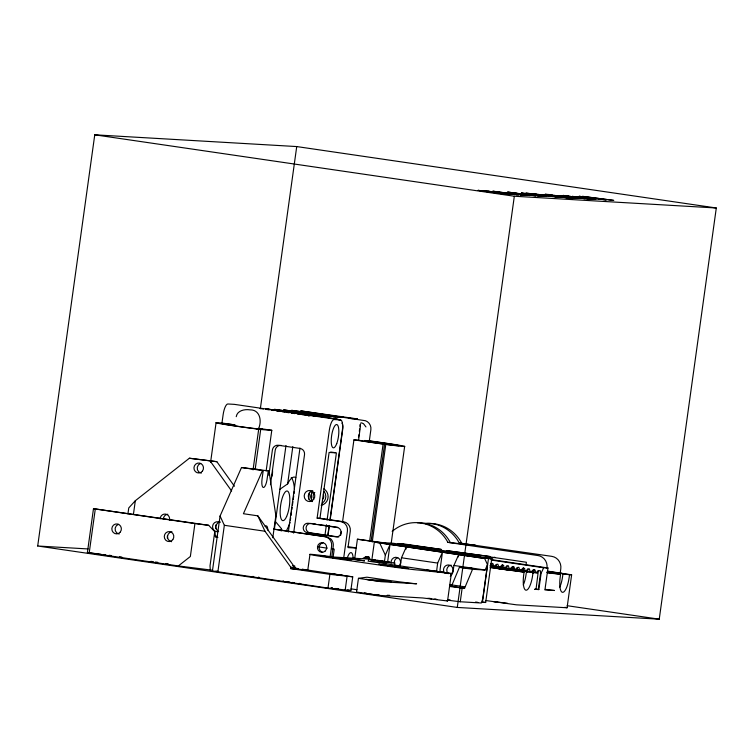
<?xml version="1.0" encoding="UTF-8"?>
<svg xmlns="http://www.w3.org/2000/svg" width="754" height="754" viewBox="0 0 754 754"><rect width="100%" height="100%" fill="white"/><g stroke="black" fill="none" stroke-linecap="round" stroke-linejoin="round"><path stroke-width="1.13" d="M360.299 427.009L358.593 440.147L353.928 439.884L342.457 522.531M384.446 561.787L385.341 555.133L389.988 544.614L387.622 561.975M491.693 566.716L492.108 563.379L493.201 563.964L493.399 566.047A1.357 0.943 -8.8 0 0 494.52 566.207L496.424 564.435L497.876 564.218L498.667 566.819A1.301 0.905 -8.8 0 0 499.742 566.98L502.598 564.916L503.691 565.5L503.889 567.583A1.357 0.943 -8.8 0 0 505.01 567.743L506.914 565.971L508.356 565.754L509.157 568.356A1.301 0.905 -8.8 0 0 510.232 568.507L513.088 566.452L514.181 567.036L514.379 569.119A1.357 0.943 -8.8 0 0 515.5 569.279L517.404 567.508L518.846 567.291L519.647 569.892A1.301 0.905 -8.8 0 0 520.722 570.043L523.578 567.979L524.671 568.573L524.869 570.646A1.357 0.943 -8.8 0 0 525.99 570.816L527.885 569.044L529.336 568.827L530.128 571.419A1.301 0.905 -8.8 0 0 531.212 571.579L534.068 569.515L535.161 570.109L535.349 572.182A1.357 0.943 -8.8 0 0 536.48 572.352L538.375 570.58L540.345 570.769C540.166 576.16 542.918 569.76 543.511 567.715L547.969 567.979L544.925 589.93L554.463 590.486L545.255 589.392M495.991 567.913L496.424 564.435M502.183 568.252L502.598 564.916M506.481 569.449L506.914 565.971M512.673 569.788L513.088 566.452M517.112 569.826L517.404 567.508M523.163 571.325L523.578 567.979M527.602 571.362L527.885 569.044M533.653 572.861L534.068 569.515M541.127 573.106L538.846 589.571L536.056 589.11L538.375 570.58M440.176 571.438A8.586 8.209 -86.7 0 1 440.063 569.647L442.428 552.296L437.659 563.078L436.82 569.459A8.586 8.209 -86.7 0 0 436.934 571.249M490.863 567.083L491.325 563.587L492.108 563.379M501.353 568.62L501.806 565.123M511.843 570.147L512.296 566.659M522.334 571.683L522.786 568.196M532.814 573.219L533.276 569.732M37.7 546.009L94.759 134.815L296.727 146.568L716.3 207.991L659.241 619.185L457.273 607.432L37.7 546.009L88.19 548.95M212.647 570.25L178.349 565.943L87.389 552.55L93.487 508.648L208.66 525.302L214.767 531.645L215.635 537.234L217.915 537.366M89.198 552.889L95.296 508.988L93.487 508.648M127.944 513.766L128.755 507.942L135.324 500.722L189.377 458.234L216.841 461.684L234.437 486.236M133.42 514.435L135.324 500.722M167.454 535.774L167.331 536.669A8.586 8.209 -86.7 0 0 167.445 538.46M208.66 525.302L194.928 523.578L190.357 556.499L178.349 565.943M210.573 462.362L216.078 422.702M253.052 469.874L258.697 429.177A26.324 0.641 7.9 0 1 227.538 424.898A26.324 0.641 7.9 0 1 217.105 422.721L221.968 423.003L223.118 414.775A11.084 3.242 -81.7 0 1 227.887 403.984L234.371 404.361L340.563 419.912A11.084 3.242 -81.7 0 1 342.288 431.071L329.913 520.279M214.767 531.645L210.017 565.905L210.309 570.109M272.788 537.781L275.87 515.623L268.98 470.958L241.506 467.518L220.055 516.056L212.44 570.929L327.99 588.063L350.836 590.542L352.74 576.829L303.523 569.411L302.005 569.317L307.368 570.269L291.76 568.393M217.868 571.937L224.343 525.293L220.055 516.056M260.356 408.668L296.727 146.568M266.134 471.043L271.789 430.298L266.925 430.016A26.324 0.641 7.9 0 1 260.714 429.412L256.973 428.79A20.782 0.509 7.9 0 0 258.679 428.376C262.006 420.845 259.989 409.611 249.951 409.856C244.711 409.017 237.227 410.459 236.228 416.689M255.229 468.941L260.714 429.412M241.506 467.518L263.212 470.628L262.072 478.856A8.586 2.507 -81.7 0 0 263.278 487.489A8.586 2.507 -81.7 0 0 266.963 480.044L268.245 470.92L268.98 470.958M268.886 475.35L272.401 449.987A5.542 5.297 -86.7 0 1 278.405 445.265L300.045 448.432A5.542 5.297 -86.7 0 1 304.522 454.681L293.645 533.106M270.441 484.747L275.238 450.147A5.542 5.297 -86.7 0 1 281.251 445.425M274.324 529.544L285.992 445.473M281.119 530.967L281.44 528.648L275.436 521.523M279.913 489.261L287.651 483.87L292.825 446.613M288.32 532.079L299.979 448.083M290.365 520.072L290.686 517.772M291.006 515.463L291.487 512.004M291.798 509.704L292.118 507.395M292.439 505.095L292.92 501.636M293.24 499.336L293.721 495.878M294.041 493.568L294.362 491.269M352.74 576.829L329.894 574.341L290.563 568.582L290.761 567.215L264.984 531.24L257.83 515.84L243.419 513.728L262.486 470.581L263.212 470.628M294.484 568.346L294.805 566.056L292.627 565.651M290.563 568.582L294.635 568.818L294.823 567.451L257.83 515.84M308.584 499.101L309.545 492.183M307.736 570.429L309.96 554.426M343.617 558.526L347.443 530.957A8.313 7.945 -86.7 0 0 340.723 521.579L317.123 518.121L329.309 430.317A11.084 3.242 -81.7 0 1 334.079 419.535L340.563 419.912M317.123 518.121L319.96 518.29L329.102 452.438L336.407 452.862L327.076 520.1M324.983 535.17L326.425 524.737M327.82 535.34L329.102 526.075M327.933 535.858L329.375 525.444M330.177 519.647L342.872 428.168A8.313 7.945 -86.7 0 0 342.043 423.117M330.177 556.49L331.619 546.075A8.313 7.945 -86.7 0 0 324.899 536.688L273.627 529.185M331.845 556.273L333.24 546.169A8.313 7.945 -86.7 0 0 330.676 538.799L326.114 536.763L273.674 529.091M327.99 588.063L329.894 574.341M332.995 557.96L334.22 549.176L331.911 548.837M340.676 535.331L341.166 531.843M358.518 437.15L358.838 434.813M359.328 431.316L359.649 428.979M359.969 426.651L360.299 424.313L360.308 426.029M345.162 590.212L347.066 576.499M371.175 540.627L384.568 444.134A20.782 0.509 7.9 0 0 396.547 445.048A20.782 0.509 7.9 0 0 364.672 440.506L369.337 440.779L370.864 429.799A8.313 7.945 -86.7 0 0 365.436 420.723L300.667 410.873L357.5 418.922L349.762 418.47M354.682 558.855L357.405 539.214L382.938 542.663L393.079 543.257L479.61 555.924L469.469 555.33L491.749 558.591L485.661 602.493L482.419 602.305L488.507 558.403L491.749 558.591M358.452 578.337L380.987 581.664L416.623 583.784A26.324 0.641 7.9 0 1 384.012 579.685L366.944 577.187L358.452 578.337L356.548 592.06L379.083 595.387L422.834 597.979L447.546 600.976L451.354 573.53L368.037 561.136L395.134 563.125L377.16 560.231M369.714 540.58L383.107 444.078L381.892 443.776A20.782 0.509 7.9 0 1 358.593 440.147M368.433 560.392L368.923 556.904M372.231 542.098L385.784 444.436L384.568 444.134M371.92 559.44L374.333 542.107L484.643 558.469L487.499 564.633L482.749 598.893L481.306 602.993L460.26 601.767L447.678 600.193M385.539 564.435L385.859 562.154M391.26 542.871L404.653 446.368M405.925 549.223L406.246 546.999L401.477 557.781L400.713 563.266A8.586 8.209 -86.7 0 1 399.95 565.839M458.366 556.895L458.686 554.671L453.917 565.462L453.154 570.948A8.586 8.209 -86.7 0 1 450.279 576.329M471.985 568.101L459.403 567.366L451.467 586.273L464.605 588.195L472.541 569.289L485.114 570.024L487.499 564.633M457.273 607.432L514.332 196.238L716.3 207.991M460.26 601.767L462.164 588.054L464.605 588.195M489.431 558.827L489.751 556.509L446.453 550.637L489.751 556.509M490.731 567.376L524.087 572.116L523.71 574.859A15.24 4.458 -81.7 0 0 526.075 590.212A15.24 4.458 -81.7 0 0 532.635 575.377L533.012 572.635L537.357 572.842L490.006 565.717M526.075 564.576L526.396 562.248L486.914 556.471M490.166 566.226L528.026 571.768L526.462 571.683L526.075 574.425A15.24 4.458 -81.7 0 1 523.285 585.019M560.147 573.474L560.788 568.874A11.084 10.594 -86.7 0 0 551.824 556.358L459.252 543.021A38.793 37.087 -86.7 0 0 422.881 523.53M546.744 572.352L560.599 574.246L560.222 576.989A15.24 4.458 -81.7 0 0 562.588 592.342A15.24 4.458 -81.7 0 0 569.147 577.507L569.524 574.765L571.636 574.84L567.065 607.771L516.377 604.821L485.519 600.495M547.329 571.372L564.539 573.898L562.965 573.803L562.588 576.546A15.24 4.458 -81.7 0 1 559.798 587.14M538.271 589.487L540.618 572.955M360.535 423.173L361.59 422.853L363.56 423.748L365.944 426.934M490.647 564.115L491.325 563.587M365.586 556.886L363.126 558.252L366.369 558.441L368.838 557.074L365.586 556.886L368.348 557.281L370.337 559.308M516.792 194.777L494.869 191.884L514.548 194.447M389.686 595.358L387.217 595.255M574.322 197.388C571.928 197.444 586.603 199.141 576.819 197.671M451.354 573.53L418.527 570.062A26.324 0.641 7.9 0 1 385.916 565.971L328.226 557.526A26.324 0.641 7.9 0 1 310.026 554.303A26.324 0.641 7.9 0 1 333.928 557.046L367.405 559.044L389.639 562.296L370.619 559.722L375.888 560.203M535.076 589.308L534.586 589.326L538.846 589.571M547.555 194.372L551.966 194.928L551.004 194.871M525.745 193.693L526.509 193.74M546.876 194.928L545.962 194.881L572.126 198.622L571.183 198.575M554.369 195.371L573.332 198.057L545.208 194.23L570.966 197.925M567.394 196.115L568.158 196.163M529.939 194.155L530.835 194.212M571.589 196.577L572.484 196.634M585.745 197.407L586.706 197.463L579.1 196.276L606.31 199.98L582.079 196.69L584.765 197.171M502.852 193.957L503.851 194.014L478.045 190.328L502.72 193.608L483.927 190.668L485.397 190.753L510.213 194.391L492.079 191.818M521.052 195.013L522.249 195.088L492.796 191.186L518.516 194.871L510.175 193.58M349.111 418.319L353.108 418.545M189.377 458.234L216.841 461.684M252.731 469.092L257.755 469.384M392.174 531.381A38.793 37.087 -86.7 0 1 447.895 542.362L475.972 545.472L459.252 543.021M355.888 548.045L347.999 547.583L350.28 531.127A8.313 7.945 -86.7 0 0 343.56 521.74L319.96 518.29M498.149 568.648L509.855 570.25L508.639 570.175M514.379 569.59L513.163 569.515L524.869 571.127L523.644 571.051M549.666 571.645L550.891 571.711M560.156 573.181L561.372 573.247M524.087 572.116L490.081 567.574M560.599 574.246L547.536 572.927M290.761 567.215L294.823 567.451M215.88 571.127L218.17 571.268M366.708 593.275L364.229 593.172L366.51 593.568M374.465 594.51L379.102 594.783M497.056 601.777L493.578 601.569L507.546 603.304M513.276 192.939L512.682 192.93L514.888 193.335L510.873 192.826L529.902 195.531L515.83 193.401L516.481 193.41M450.242 586.131L452.089 586.282M448.338 599.854L450.119 599.873M436.83 599.524L433.927 599.194M258.424 577.178L259.018 577.244M332.269 587.884L331.072 587.79L332.363 588.063M299.018 583.379L300.884 583.605M535.331 589.015L536.056 589.11M372.259 594.341L368.489 593.86M429.196 598.346L430.977 598.563M562.88 197.275L567.489 197.737L547.743 194.956L549.28 195.286M491.099 559.581L547.969 567.979M449.582 586.471L462.164 588.054M87.389 552.55L101.121 554.275M103.411 554.567L105.701 554.85M109.132 555.283L111.422 555.575M555.528 196.7L561.41 197.397L555.019 196.719M522.041 193.844L518.837 193.524L532.993 195.512L507.527 192.034L535.868 195.917L523.823 194.004M519.911 194.673L526.311 195.352L506.424 192.553L519.704 194.23L515.604 193.985L518.196 194.353M585.801 198.5L592.314 199.16L572.277 196.37L589.581 198.82L575.038 196.766L576.179 197.001M535.453 194.089L529.723 193.59L541.023 194.975L537.828 194.419M338.065 588.883L335.03 588.469M491.928 566.103L500.383 567.423L491.768 566.367M536.575 194.24L525.792 193.109L552.786 196.615M482.89 190.951L507.056 194.202L488.319 191.262M294.71 568.271L298.282 568.639L294.908 568.148M553.304 196.398L550.712 196.031L554.812 196.266L541.532 194.589L556.989 197.105L536.528 194.146M292.156 582.446L294.446 582.776M583.398 198.311L563.106 195.427L588.092 198.915L576.084 197.096M94.759 134.815L514.332 196.238M341.289 417.348L291.581 410.346L339.611 417.377M331.223 416.585L283.532 409.874L328.98 416.528M333.504 416.924L335.794 417.254M325.313 416.528L274.447 409.347L319.046 415.878M321.336 416.217L323.626 416.547M313.749 415.831L265.974 408.838L336.152 418.79A8.313 7.945 -86.7 0 1 339.931 420.468M259.979 408.489L263.476 408.998M265.804 409.347L269.301 409.856M271.628 410.195L273.966 410.534M276.294 410.873L279.791 411.392M282.119 411.731L284.447 412.07M286.784 412.41L289.112 412.758M291.44 413.098L294.937 413.607M297.274 413.946L299.602 414.285M301.93 414.634L305.427 415.143M307.755 415.482L310.092 415.822M369.337 440.779L386.387 443.267A26.324 0.641 7.9 0 1 404.747 446.443A26.324 0.641 7.9 0 1 385.784 444.436M353.928 439.884L370.968 442.372A26.324 0.641 7.9 0 0 383.107 444.078M221.968 423.003L235.078 424.926A20.782 0.509 7.9 0 0 224.07 424.125A20.782 0.509 7.9 0 0 254.965 428.564L258.697 429.177M258.679 428.376L271.789 430.298M330.704 452.023L335.266 452.692M447.895 542.362L538.026 555.557A11.084 10.594 -86.7 0 1 546.999 568.064M312.373 523.615L315.832 524.124M318.141 524.464L337.754 527.329M357.405 539.214L488.507 558.403M338.772 536.999L309.922 532.776A4.713 4.505 -86.7 0 1 306.115 527.461A4.713 4.505 -86.7 0 1 311.223 523.446M374.333 542.107L484.643 558.469M491.325 560.081L543.511 567.715M547.592 571.127L571.636 574.84M562.965 573.803L569.524 574.765M224.343 525.293L264.984 531.24M526.462 571.683L533.012 572.635M95.296 508.988L194.928 523.578M348.028 546.697L355.897 547.847M401.477 557.781L437.659 563.078M453.917 565.462L485.114 570.024M459.403 567.366L472.541 569.289M318.065 546.81L327.293 548.167M215.069 536.037L217.256 536.358M449.959 584.473L452.23 584.812M451.655 584.897L464.794 586.819M567.168 605.707L659.241 619.185M292.326 568.488L294.635 568.818M482.315 602.003L485.661 602.493M351.11 588.874L356.915 589.722M336.944 588.497L337.933 588.638M119.547 556.763L121.865 557.102M150.857 561.344L153.175 561.683M155.494 562.022L157.812 562.361M165.937 563.549L168.255 563.888M252.76 576.424L253.749 576.565M431.853 598.912L427.801 598.252M508.385 193.684C518.196 195.079 503.399 193.608 505.943 193.326M286.991 581.664L289.856 582.116M434.992 599.138L437.094 599.515M475.614 602.022L477.885 602.408M564.878 607.3L567.065 607.771M347.585 589.939L350.836 590.542M450.053 585.773L452.023 586.15M446.981 600.797L447.546 600.976M283.089 580.891L283.636 581.08M210.357 461.307L231.619 490.986M379.762 543.116L385.341 555.133M322.241 552.182A4.854 4.637 -86.7 0 1 323.08 542.767M171.61 541.711A4.986 4.769 -86.7 0 1 171.978 531.796M119.17 534.039A4.986 4.769 -86.7 0 1 118.557 524.303M265.144 526.528A8.586 2.507 -81.7 0 1 267.858 530.232M160.121 518.875A4.986 4.769 -86.7 0 1 165.569 514.105A4.986 4.769 -86.7 0 1 169.509 520.251M218.622 531.513A4.986 4.769 -86.7 0 1 212.609 526.028A4.986 4.769 -86.7 0 1 219.876 522.484M163.364 519.063A4.986 4.769 -86.7 0 1 167.822 514.256M201.28 473.135A4.986 4.769 -86.7 0 1 200.677 463.399M218.029 531.136A4.986 4.769 -86.7 0 1 220.262 521.938M215.719 528.592A8.586 8.209 -86.7 0 1 215.861 525.029M448.187 573.719A4.986 4.769 -86.7 0 1 451.203 565.161M395.746 566.047A4.986 4.769 -86.7 0 1 394.644 564.331M394.38 563.323A4.986 4.769 -86.7 0 1 397.782 557.668M444.304 572.738A4.986 4.769 -86.7 0 1 445.765 565.717A4.986 4.769 -86.7 0 1 452.409 567.451A4.986 4.769 -86.7 0 1 450.487 574.35M391.128 563.134A4.986 4.769 -86.7 0 1 397.481 557.583A4.986 4.769 -86.7 0 1 398.875 566.084M347.34 557.79A11.781 3.44 -81.7 0 1 353.145 558.13M323.824 488.865A8.869 8.482 -86.7 0 1 321.166 505.312M311.675 499.732A8.869 8.482 -86.7 0 1 312.514 491.806M324.069 491.467A7.757 7.417 -86.7 0 1 322.165 503.201M312.25 500.873A7.757 7.417 -86.7 0 1 312.703 491.608M323.381 494.567A5.542 5.297 -86.7 0 1 323.23 498.809M313.447 498.479A5.542 5.297 -86.7 0 1 314.804 492.485M312.231 501.617A5.542 5.297 -86.7 0 1 312.797 490.76M308.461 415.859A8.313 7.945 -86.7 0 1 312.552 415.331M340.488 417.151A8.313 7.945 -86.7 0 1 342.976 417.103M291.251 477.536A29.792 8.709 -81.7 0 1 294.446 489.007M290.045 522.381A29.792 8.709 -81.7 0 1 286.822 529.93M281.968 530.797A29.792 8.709 -81.7 0 1 281.44 528.648M287.651 483.87A29.792 8.709 -81.7 0 1 295.794 477.64M272.477 469.931A14.967 14.307 -86.7 0 1 271.412 477.593M425.614 523.644A38.793 37.087 -86.7 0 1 461.693 543.163M490.336 558.94A15.24 14.571 -86.7 0 1 494.812 557.225M417.443 522.776A38.793 37.087 -86.7 0 1 450.327 542.503M509.195 192.939L516.32 193.816L509.195 192.939M544.303 194.984L551.428 195.861L544.303 194.984M521.693 193.429L541.74 196.219L521.693 193.429M364.484 560.825L345.464 558.262L364.484 560.825M445.765 572.729L426.745 570.156L445.765 572.729M581.899 197.218L595.952 199.376L576.923 196.671L580.938 197.18C575.453 196.332 583.276 197.162 581.899 197.218M571.249 197.03L585.227 198.764L563.295 195.87L568.441 196.671C561.494 195.691 574.03 196.907 571.249 197.03M577.771 198.33L557.951 195.578L577.771 198.33M366.293 579.421L375.209 580.721L391.59 581.636L382.523 580.363L366.293 579.421M546.443 196.492L521.457 192.996L546.443 196.492M550.543 195.333L564.567 197.359L550.543 195.333M321.515 555.858L320.855 555.868L351.025 560.081L321.515 555.858M379.196 564.303L378.536 564.312L408.706 568.525L379.196 564.303M333.174 574.067L342.816 575.453L333.174 574.067M524.727 193.825L539.006 195.88L524.727 193.825M583.671 196.474L582.371 196.398L613.756 200.413L583.671 196.474M403.22 543.851L397.952 543.54L441.241 549.412L403.22 543.851M337.226 527.498L308.377 523.276A4.713 4.505 -86.7 0 0 303.278 527.291A4.713 4.505 -86.7 0 0 307.085 532.607L335.926 536.829A4.713 4.505 -86.7 0 0 341.034 532.824A4.713 4.505 -86.7 0 0 337.226 527.498M325.153 551.07A4.854 4.637 -86.7 0 0 323.513 542.861A4.854 4.637 -86.7 0 0 317.528 548.497A4.854 4.637 -86.7 0 0 325.153 551.07M172.789 539.647A4.986 4.769 -86.7 0 0 169.735 531.645A4.986 4.769 -86.7 0 0 164.617 538.45A4.986 4.769 -86.7 0 0 172.789 539.647M120.348 531.975A4.986 4.769 -86.7 0 0 117.294 523.964A4.986 4.769 -86.7 0 0 112.176 530.778A4.986 4.769 -86.7 0 0 120.348 531.975M202.468 471.071A4.986 4.769 -86.7 0 0 199.405 463.069A4.986 4.769 -86.7 0 0 194.287 469.874A4.986 4.769 -86.7 0 0 202.468 471.071M313.655 499.412A5.542 5.297 -86.7 0 0 310.252 490.515A5.542 5.297 -86.7 0 0 304.569 498.083A5.542 5.297 -86.7 0 0 313.655 499.412M336.746 443.55A11.781 3.44 -81.7 0 0 337.132 424.672A11.781 3.44 -81.7 0 0 331.232 440.327A11.781 3.44 -81.7 0 0 336.746 443.55M286.624 516.481A14.967 4.373 -81.7 0 0 288.103 491.57A14.967 4.373 -81.7 0 0 280.215 509.412A14.967 4.373 -81.7 0 0 286.624 516.481"/></g></svg>
